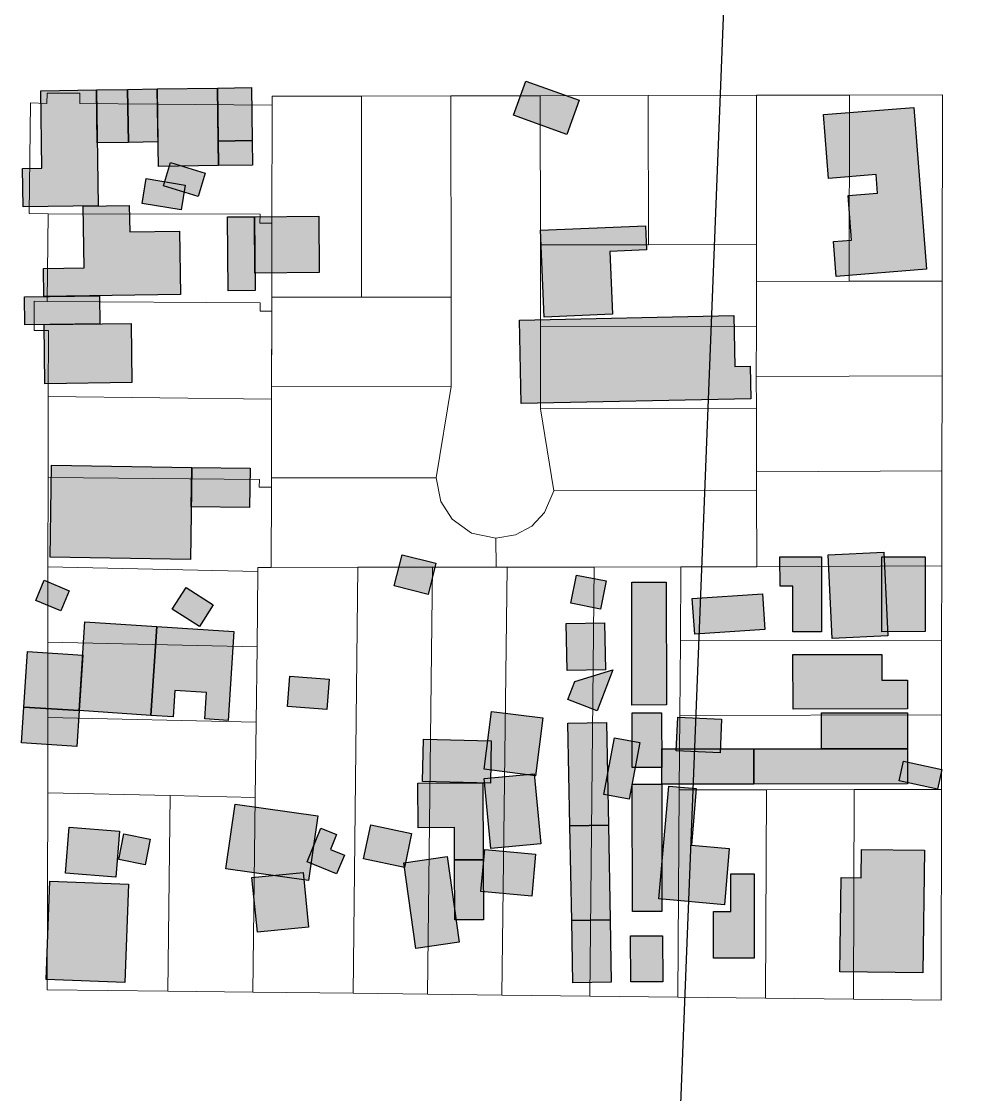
# Model space of a CAD drawing. Header units: millimetres. Extents: x -71 to 10084, y -63 to 6230.
# Drawn here: x 5293.9 to 5422, y 2722.7 to 2866.8 of the extents above; entities that cross this region are included whole.
import ezdxf

# ---------------------------------------------------------------- set-up
doc = ezdxf.new("R2010")
doc.units = ezdxf.units.MM
doc.layers.add('0 Límite subáreas', color=1, linetype='Continuous')
doc.layers.add('Edificaciones Pilar', color=50, linetype='Continuous')
doc.layers.add('01. Manzanas Esc. Urbana', color=254, linetype='Continuous', lineweight=5, true_color=0xcccccc)
doc.layers.add('01. Parcelas Esc. Urbana', color=8, linetype='Continuous', lineweight=5, true_color=0x808080)

msp = doc.modelspace()

# ---------------------------------------------------------------- hatches: boundary and pattern name
at = {"layer": 'Edificaciones Pilar', "transparency": 33554559}
for points in [[(5367.1, 2851.63), (5359.93, 2854.2), (5361.57, 2858.77), (5368.74, 2856.2), (5367.1, 2851.63)], [(5304.17, 2842.03), (5294.1, 2841.88), (5294.03, 2847.06), (5296.61, 2847.09), (5296.46, 2857.49), (5303.94, 2857.6), (5304.17, 2842.03)], [(5308.22, 2850.55), (5304.05, 2850.49), (5303.94, 2857.6), (5308.12, 2857.66), (5308.22, 2850.55)], [(5312.2, 2850.61), (5308.22, 2850.55), (5308.12, 2857.66), (5312.1, 2857.72), (5312.2, 2850.61)], [(5320.33, 2847.44), (5312.25, 2847.32), (5312.1, 2857.72), (5320.18, 2857.84), (5320.33, 2847.44)], [(5324.85, 2850.79), (5320.28, 2850.73), (5320.18, 2857.84), (5324.74, 2857.91), (5324.85, 2850.79)], [(5415.36, 2833.51), (5403.26, 2832.55), (5402.89, 2837.23), (5405.31, 2837.42), (5404.84, 2843.41), (5408.8, 2843.73), (5408.61, 2846.22), (5402.22, 2845.72), (5401.54, 2854.28), (5413.65, 2855.23), (5415.36, 2833.51)], [(5324.89, 2847.51), (5320.33, 2847.44), (5320.28, 2850.73), (5324.85, 2850.79), (5324.89, 2847.51)], [(5317.58, 2843.3), (5312.96, 2844.7), (5313.9, 2847.83), (5318.52, 2846.43), (5317.58, 2843.3)], [(5315.31, 2841.5), (5310.06, 2842.35), (5310.6, 2845.68), (5315.85, 2844.8), (5315.31, 2841.5)], [(5315.2, 2830.13), (5296.86, 2829.86), (5296.81, 2833.62), (5302.28, 2833.7), (5302.16, 2842), (5308.34, 2842.09), (5308.4, 2838.53), (5315.07, 2838.63), (5315.2, 2830.13)], [(5325.16, 2840.57), (5325.24, 2830.66), (5321.61, 2830.63), (5321.53, 2840.54), (5325.16, 2840.57)], [(5333.85, 2833.07), (5325.22, 2833), (5325.16, 2840.57), (5333.79, 2840.64), (5333.85, 2833.07)], [(5373.2, 2827.48), (5364.06, 2827.09), (5363.57, 2838.76), (5377.63, 2839.36), (5377.76, 2836.12), (5372.84, 2835.91), (5373.2, 2827.48)], [(5304.4, 2826.19), (5294.34, 2826.05), (5294.28, 2829.82), (5304.35, 2829.97), (5304.4, 2826.19)], [(5360.97, 2815.49), (5360.73, 2826.68), (5389.51, 2827.29), (5389.66, 2820.46), (5391.71, 2820.51), (5391.8, 2816.14), (5360.97, 2815.49)], [(5308.69, 2818.32), (5297.03, 2818.15), (5296.92, 2826.08), (5308.58, 2826.25), (5308.69, 2818.32)], [(5316.55, 2794.57), (5297.72, 2794.85), (5297.9, 2807.2), (5316.74, 2806.92), (5316.55, 2794.57)], [(5324.5, 2801.53), (5316.66, 2801.64), (5316.74, 2806.92), (5324.58, 2806.81), (5324.5, 2801.53)], [(5348.45, 2789.87), (5343.91, 2791.02), (5344.96, 2795.19), (5349.51, 2794.04), (5348.45, 2789.87)], [(5401.27, 2794.9), (5401.27, 2784.86), (5397.44, 2784.86), (5397.43, 2790.98), (5395.71, 2790.98), (5395.7, 2794.89), (5401.27, 2794.9)], [(5410.19, 2784.31), (5402.72, 2783.93), (5402.15, 2795.16), (5409.62, 2795.53), (5410.19, 2784.31)], [(5415.21, 2784.87), (5409.37, 2784.86), (5409.36, 2794.9), (5415.21, 2794.91), (5415.21, 2784.87)], [(5371.61, 2787.87), (5367.62, 2788.67), (5368.38, 2792.47), (5372.37, 2791.67), (5371.61, 2787.87)], [(5299.14, 2787.65), (5295.78, 2789.07), (5296.94, 2791.78), (5300.29, 2790.36), (5299.14, 2787.65)], [(5317.76, 2785.57), (5314.11, 2787.9), (5315.97, 2790.81), (5319.62, 2788.48), (5317.76, 2785.57)], [(5380.43, 2791.51), (5380.45, 2775.02), (5375.83, 2775.01), (5375.82, 2791.51), (5380.43, 2791.51)], [(5393.68, 2785.16), (5384.25, 2784.53), (5383.93, 2789.3), (5393.36, 2789.93), (5393.68, 2785.16)], [(5311.26, 2773.63), (5301.62, 2774.26), (5302.4, 2786.18), (5312.04, 2785.55), (5311.26, 2773.63)], [(5314.22, 2773.44), (5311.26, 2773.63), (5312.04, 2785.55), (5322.38, 2784.88), (5321.6, 2772.95), (5318.49, 2773.16), (5318.72, 2776.69), (5314.45, 2776.97), (5314.22, 2773.44)], [(5372.27, 2779.74), (5367.11, 2779.64), (5367, 2785.98), (5372.15, 2786.07), (5372.27, 2779.74)], [(5301.62, 2774.26), (5294.19, 2774.75), (5294.67, 2782.19), (5302.11, 2781.7), (5301.62, 2774.26)], [(5412.81, 2774.49), (5397.45, 2774.48), (5397.44, 2781.79), (5409.37, 2781.8), (5409.37, 2778.37), (5412.81, 2778.37), (5412.81, 2774.49)], [(5371.14, 2774.24), (5367.23, 2775.74), (5368.16, 2778.18), (5373.25, 2779.75), (5371.14, 2774.24)], [(5334.88, 2774.42), (5329.59, 2774.83), (5329.9, 2778.89), (5335.2, 2778.48), (5334.88, 2774.42)], [(5301.31, 2769.46), (5293.87, 2769.94), (5294.19, 2774.75), (5301.62, 2774.26), (5301.31, 2769.46)], [(5362.87, 2765.52), (5356, 2766.39), (5356.99, 2774.16), (5363.85, 2773.29), (5362.87, 2765.52)], [(5379.81, 2773.97), (5379.82, 2766.65), (5375.87, 2766.64), (5375.86, 2773.96), (5379.81, 2773.97)], [(5387.66, 2768.61), (5381.77, 2768.88), (5381.98, 2773.37), (5387.86, 2773.1), (5387.66, 2768.61)], [(5412.82, 2769.15), (5401.29, 2769.14), (5401.28, 2773.98), (5412.82, 2773.99), (5412.82, 2769.15)], [(5372.66, 2758.88), (5367.5, 2758.79), (5367.24, 2772.59), (5372.4, 2772.69), (5372.66, 2758.88)], [(5356.82, 2764.54), (5347.71, 2764.75), (5347.84, 2770.42), (5356.95, 2770.21), (5356.82, 2764.54)], [(5376.87, 2769.98), (5375.44, 2762.37), (5372.06, 2763.01), (5373.49, 2770.61), (5376.87, 2769.98)], [(5392.21, 2764.41), (5379.82, 2764.4), (5379.82, 2769.12), (5392.2, 2769.13), (5392.21, 2764.41)], [(5412.82, 2764.43), (5392.21, 2764.41), (5392.2, 2769.13), (5412.82, 2769.15), (5412.82, 2764.43)], [(5416.85, 2763.74), (5411.69, 2764.86), (5412.26, 2767.49), (5417.41, 2766.38), (5416.85, 2763.74)], [(5355.85, 2754.23), (5352.02, 2754.22), (5352.01, 2758.56), (5347.11, 2758.55), (5347.09, 2764.52), (5355.82, 2764.55), (5355.85, 2754.23)], [(5363.61, 2756.39), (5356.88, 2755.75), (5355.98, 2765.14), (5362.71, 2765.78), (5363.61, 2756.39)], [(5379.82, 2764.4), (5379.83, 2747.29), (5375.89, 2747.28), (5375.87, 2764.4), (5379.82, 2764.4)], [(5388.89, 2755.75), (5388.23, 2748.21), (5379.45, 2748.98), (5380.77, 2764.12), (5384.47, 2763.79), (5383.81, 2756.19), (5388.89, 2755.75)], [(5332.41, 2751.44), (5321.32, 2753.01), (5322.55, 2761.72), (5333.65, 2760.15), (5332.41, 2751.44)], [(5345.31, 2753.22), (5339.81, 2754.37), (5340.76, 2758.92), (5346.25, 2757.78), (5345.31, 2753.22)], [(5372.89, 2746.18), (5367.74, 2746.09), (5367.5, 2758.79), (5372.66, 2758.88), (5372.89, 2746.18)], [(5306.55, 2751.91), (5299.77, 2752.45), (5300.26, 2758.64), (5307.05, 2758.09), (5306.55, 2751.91)], [(5310.5, 2753.57), (5306.94, 2754.26), (5307.62, 2757.71), (5311.17, 2757.02), (5310.5, 2753.57)], [(5336.17, 2752.34), (5332.21, 2753.98), (5334.08, 2758.5), (5336.16, 2757.63), (5335.34, 2755.64), (5337.22, 2754.86), (5336.17, 2752.34)], [(5352.64, 2743.17), (5346.8, 2742.35), (5345.2, 2753.85), (5351.04, 2754.66), (5352.64, 2743.17)], [(5362.4, 2749.36), (5355.56, 2749.98), (5356.07, 2755.6), (5362.9, 2754.98), (5362.4, 2749.36)], [(5415.09, 2755.53), (5414.89, 2739.08), (5403.75, 2739.22), (5403.9, 2751.86), (5406.58, 2751.83), (5406.63, 2755.63), (5415.09, 2755.53)], [(5355.88, 2746.2), (5352.05, 2746.19), (5352.02, 2754.22), (5355.85, 2754.23), (5355.88, 2746.2)], [(5332.41, 2745.18), (5325.54, 2744.52), (5324.82, 2751.86), (5331.71, 2752.53), (5332.41, 2745.18)], [(5392.22, 2752.35), (5392.23, 2741.02), (5386.79, 2741.02), (5386.79, 2747.29), (5389.09, 2747.29), (5389.09, 2752.35), (5392.22, 2752.35)], [(5307.73, 2737.75), (5297.18, 2738.15), (5297.68, 2751.35), (5308.23, 2750.95), (5307.73, 2737.75)], [(5373.05, 2737.81), (5367.89, 2737.71), (5367.74, 2746.09), (5372.89, 2746.18), (5373.05, 2737.81)], [(5379.98, 2737.86), (5375.69, 2737.84), (5375.65, 2744.03), (5379.95, 2744.05), (5379.98, 2737.86)]]:
    msp.add_hatch(color=256, dxfattribs=at).paths.add_polyline_path(points, flags=0)

# ---------------------------------------------------------------- linework, layer by layer
at = {"layer": '0 Límite subáreas', "linetype": 'Continuous'}
msp.add_lwpolyline([(6291.82, 3581.59), (6222.76, 3374.1), (6103.31, 2706.91), (5956.01, 2708.42), (5949.06, 2531.45), (5375.81, 2553.95), (5424.84, 3802.99), (6299.16, 3768.67)], close=True, dxfattribs=at)
at = {"layer": '01. Manzanas Esc. Urbana', "linetype": 'Continuous', "flags": 128}
msp.add_lwpolyline([(5417.41, 2793.69), (5417.4, 2783.69), (5417.39, 2773.69), (5417.38, 2763.69), (5417.34, 2735.41), (5405.55, 2735.54), (5393.76, 2735.67), (5381.97, 2735.81), (5370.17, 2735.94), (5358.38, 2736.08), (5348.39, 2736.21), (5338.38, 2736.32), (5324.95, 2736.46), (5313.52, 2736.6), (5297.33, 2736.8), (5297.39, 2763.23), (5297.4, 2773.33), (5297.42, 2783.45), (5297.43, 2793.57), (5297.45, 2805.57), (5297.46, 2816.43), (5297.48, 2825.29), (5295.56, 2825.29), (5295.58, 2829.24), (5297.33, 2829.21), (5297.44, 2840.98), (5294.9, 2840.99), (5295.09, 2855.85), (5297.3, 2855.77), (5297.31, 2857.17), (5301.73, 2857.15), (5301.72, 2855.79), (5327.51, 2855.53), (5327.51, 2856.75), (5339.51, 2856.77), (5351.51, 2856.8), (5363.51, 2856.82), (5378.01, 2856.85), (5392.53, 2856.88), (5405.03, 2856.91), (5417.53, 2856.94), (5417.48, 2831.94), (5417.46, 2819.19), (5417.44, 2806.44), (5417.41, 2793.69)], close=True, dxfattribs=at)
at = {"layer": '01. Parcelas Esc. Urbana', "linetype": 'Continuous', "flags": 128}
for points in [[(5294.9, 2840.99), (5295.09, 2855.85), (5297.3, 2855.77), (5297.31, 2857.17), (5301.73, 2857.15), (5301.72, 2855.79), (5327.51, 2855.53), (5327.48, 2839.69), (5325.89, 2839.72), (5325.91, 2840.93), (5297.44, 2840.98), (5294.9, 2840.99)], [(5294.9, 2840.99), (5295.09, 2855.85), (5297.3, 2855.77), (5297.31, 2857.17), (5301.73, 2857.15), (5301.72, 2855.79), (5327.51, 2855.53), (5327.48, 2839.69), (5325.89, 2839.72), (5325.91, 2840.93), (5297.44, 2840.98), (5294.9, 2840.99)], [(5294.9, 2840.99), (5295.09, 2855.85), (5297.3, 2855.77), (5297.31, 2857.17), (5301.73, 2857.15), (5301.72, 2855.79), (5327.51, 2855.53), (5327.48, 2839.69), (5325.89, 2839.72), (5325.91, 2840.93), (5297.44, 2840.98), (5294.9, 2840.99)], [(5327.51, 2856.75), (5339.51, 2856.77), (5339.54, 2829.76), (5327.47, 2829.75), (5327.48, 2839.69), (5327.51, 2855.53), (5327.51, 2856.75)], [(5327.51, 2856.75), (5339.51, 2856.77), (5339.54, 2829.76), (5327.47, 2829.75), (5327.48, 2839.69), (5327.51, 2855.53), (5327.51, 2856.75)], [(5327.51, 2856.75), (5339.51, 2856.77), (5339.54, 2829.76), (5327.47, 2829.75), (5327.48, 2839.69), (5327.51, 2855.53), (5327.51, 2856.75)], [(5339.51, 2856.77), (5351.51, 2856.8), (5351.54, 2829.77), (5339.54, 2829.76), (5339.51, 2856.77)], [(5339.51, 2856.77), (5351.51, 2856.8), (5351.54, 2829.77), (5339.54, 2829.76), (5339.51, 2856.77)], [(5339.51, 2856.77), (5351.51, 2856.8), (5351.54, 2829.77), (5339.54, 2829.76), (5339.51, 2856.77)], [(5351.51, 2856.8), (5363.51, 2856.82), (5363.53, 2836.79), (5363.54, 2825.79), (5363.55, 2814.79), (5365.36, 2803.79), (5364.1, 2800.85), (5362.37, 2799.05), (5360.19, 2797.88), (5357.57, 2797.43), (5354.3, 2798.11), (5351.71, 2799.95), (5350.16, 2802.34), (5349.54, 2805.52), (5351.55, 2817.77), (5351.54, 2829.77), (5351.51, 2856.8)], [(5351.51, 2856.8), (5363.51, 2856.82), (5363.53, 2836.79), (5363.54, 2825.79), (5363.55, 2814.79), (5365.36, 2803.79), (5364.1, 2800.85), (5362.37, 2799.05), (5360.19, 2797.88), (5357.57, 2797.43), (5354.3, 2798.11), (5351.71, 2799.95), (5350.16, 2802.34), (5349.54, 2805.52), (5351.55, 2817.77), (5351.54, 2829.77), (5351.51, 2856.8)], [(5351.51, 2856.8), (5363.51, 2856.82), (5363.53, 2836.79), (5363.54, 2825.79), (5363.55, 2814.79), (5365.36, 2803.79), (5364.1, 2800.85), (5362.37, 2799.05), (5360.19, 2797.88), (5357.57, 2797.43), (5354.3, 2798.11), (5351.71, 2799.95), (5350.16, 2802.34), (5349.54, 2805.52), (5351.55, 2817.77), (5351.54, 2829.77), (5351.51, 2856.8)], [(5363.51, 2856.82), (5378.01, 2856.85), (5378.03, 2836.8), (5363.53, 2836.79), (5363.51, 2856.82)], [(5363.51, 2856.82), (5378.01, 2856.85), (5378.03, 2836.8), (5363.53, 2836.79), (5363.51, 2856.82)], [(5363.51, 2856.82), (5378.01, 2856.85), (5378.03, 2836.8), (5363.53, 2836.79), (5363.51, 2856.82)], [(5378.01, 2856.85), (5392.53, 2856.88), (5392.53, 2836.82), (5378.03, 2836.8), (5378.01, 2856.85)], [(5378.01, 2856.85), (5392.53, 2856.88), (5392.53, 2836.82), (5378.03, 2836.8), (5378.01, 2856.85)], [(5378.01, 2856.85), (5392.53, 2856.88), (5392.53, 2836.82), (5378.03, 2836.8), (5378.01, 2856.85)], [(5405.03, 2856.91), (5404.98, 2831.91), (5392.54, 2831.88), (5392.53, 2836.82), (5392.53, 2856.88), (5405.03, 2856.91)], [(5405.03, 2856.91), (5404.98, 2831.91), (5392.54, 2831.88), (5392.53, 2836.82), (5392.53, 2856.88), (5405.03, 2856.91)], [(5405.03, 2856.91), (5404.98, 2831.91), (5392.54, 2831.88), (5392.53, 2836.82), (5392.53, 2856.88), (5405.03, 2856.91)], [(5417.48, 2831.94), (5404.98, 2831.91), (5405.03, 2856.91), (5417.53, 2856.94), (5417.48, 2831.94)], [(5417.48, 2831.94), (5404.98, 2831.91), (5405.03, 2856.91), (5417.53, 2856.94), (5417.48, 2831.94)], [(5417.48, 2831.94), (5404.98, 2831.91), (5405.03, 2856.91), (5417.53, 2856.94), (5417.48, 2831.94)], [(5327.47, 2827.89), (5325.9, 2827.9), (5325.9, 2829), (5297.33, 2829.21), (5297.44, 2840.98), (5325.91, 2840.93), (5325.89, 2839.72), (5327.48, 2839.69), (5327.47, 2827.89)], [(5327.47, 2827.89), (5325.9, 2827.9), (5325.9, 2829), (5297.33, 2829.21), (5297.44, 2840.98), (5325.91, 2840.93), (5325.89, 2839.72), (5327.48, 2839.69), (5327.47, 2827.89)], [(5327.47, 2827.89), (5325.9, 2827.9), (5325.9, 2829), (5297.33, 2829.21), (5297.44, 2840.98), (5325.91, 2840.93), (5325.89, 2839.72), (5327.48, 2839.69), (5327.47, 2827.89)], [(5363.53, 2836.79), (5378.03, 2836.8), (5392.53, 2836.82), (5392.54, 2831.88), (5392.53, 2825.82), (5363.54, 2825.79), (5363.53, 2836.79)], [(5363.53, 2836.79), (5378.03, 2836.8), (5392.53, 2836.82), (5392.54, 2831.88), (5392.53, 2825.82), (5363.54, 2825.79), (5363.53, 2836.79)], [(5363.53, 2836.79), (5378.03, 2836.8), (5392.53, 2836.82), (5392.54, 2831.88), (5392.53, 2825.82), (5363.54, 2825.79), (5363.53, 2836.79)], [(5392.51, 2819.13), (5392.53, 2825.82), (5392.54, 2831.88), (5404.98, 2831.91), (5417.48, 2831.94), (5417.46, 2819.19), (5392.51, 2819.13)], [(5392.51, 2819.13), (5392.53, 2825.82), (5392.54, 2831.88), (5404.98, 2831.91), (5417.48, 2831.94), (5417.46, 2819.19), (5392.51, 2819.13)], [(5392.51, 2819.13), (5392.53, 2825.82), (5392.54, 2831.88), (5404.98, 2831.91), (5417.48, 2831.94), (5417.46, 2819.19), (5392.51, 2819.13)], [(5327.47, 2829.75), (5339.54, 2829.76), (5351.54, 2829.77), (5351.55, 2817.77), (5327.45, 2817.75), (5327.47, 2827.89), (5327.47, 2829.75)], [(5327.47, 2829.75), (5339.54, 2829.76), (5351.54, 2829.77), (5351.55, 2817.77), (5327.45, 2817.75), (5327.47, 2827.89), (5327.47, 2829.75)], [(5327.47, 2829.75), (5339.54, 2829.76), (5351.54, 2829.77), (5351.55, 2817.77), (5327.45, 2817.75), (5327.47, 2827.89), (5327.47, 2829.75)], [(5297.46, 2816.43), (5297.48, 2825.29), (5295.56, 2825.29), (5295.58, 2829.24), (5297.33, 2829.21), (5325.9, 2829), (5325.9, 2827.9), (5327.47, 2827.89), (5327.45, 2816.07), (5297.46, 2816.43)], [(5297.46, 2816.43), (5297.48, 2825.29), (5295.56, 2825.29), (5295.58, 2829.24), (5297.33, 2829.21), (5325.9, 2829), (5325.9, 2827.9), (5327.47, 2827.89), (5327.45, 2816.07), (5297.46, 2816.43)], [(5297.46, 2816.43), (5297.48, 2825.29), (5295.56, 2825.29), (5295.58, 2829.24), (5297.33, 2829.21), (5325.9, 2829), (5325.9, 2827.9), (5327.47, 2827.89), (5327.45, 2816.07), (5297.46, 2816.43)], [(5363.54, 2825.79), (5392.53, 2825.82), (5392.51, 2819.13), (5392.53, 2814.82), (5363.55, 2814.79), (5363.54, 2825.79)], [(5363.54, 2825.79), (5392.53, 2825.82), (5392.51, 2819.13), (5392.53, 2814.82), (5363.55, 2814.79), (5363.54, 2825.79)], [(5363.54, 2825.79), (5392.53, 2825.82), (5392.51, 2819.13), (5392.53, 2814.82), (5363.55, 2814.79), (5363.54, 2825.79)], [(5417.44, 2806.44), (5392.56, 2806.32), (5392.53, 2814.82), (5392.51, 2819.13), (5417.46, 2819.19), (5417.44, 2806.44)], [(5417.44, 2806.44), (5392.56, 2806.32), (5392.53, 2814.82), (5392.51, 2819.13), (5417.46, 2819.19), (5417.44, 2806.44)], [(5417.44, 2806.44), (5392.56, 2806.32), (5392.53, 2814.82), (5392.51, 2819.13), (5417.46, 2819.19), (5417.44, 2806.44)], [(5297.46, 2816.43), (5327.45, 2816.07), (5327.43, 2804.27), (5325.79, 2804.27), (5325.81, 2805.28), (5297.45, 2805.57), (5297.46, 2816.43)], [(5297.46, 2816.43), (5327.45, 2816.07), (5327.43, 2804.27), (5325.79, 2804.27), (5325.81, 2805.28), (5297.45, 2805.57), (5297.46, 2816.43)], [(5297.46, 2816.43), (5327.45, 2816.07), (5327.43, 2804.27), (5325.79, 2804.27), (5325.81, 2805.28), (5297.45, 2805.57), (5297.46, 2816.43)], [(5351.55, 2817.77), (5349.54, 2805.52), (5327.43, 2805.5), (5327.45, 2816.07), (5327.45, 2817.75), (5351.55, 2817.77)], [(5351.55, 2817.77), (5349.54, 2805.52), (5327.43, 2805.5), (5327.45, 2816.07), (5327.45, 2817.75), (5351.55, 2817.77)], [(5351.55, 2817.77), (5349.54, 2805.52), (5327.43, 2805.5), (5327.45, 2816.07), (5327.45, 2817.75), (5351.55, 2817.77)], [(5392.53, 2814.82), (5392.56, 2806.32), (5392.56, 2803.82), (5365.36, 2803.79), (5363.55, 2814.79), (5392.53, 2814.82)], [(5392.53, 2814.82), (5392.56, 2806.32), (5392.56, 2803.82), (5365.36, 2803.79), (5363.55, 2814.79), (5392.53, 2814.82)], [(5392.53, 2814.82), (5392.56, 2806.32), (5392.56, 2803.82), (5365.36, 2803.79), (5363.55, 2814.79), (5392.53, 2814.82)], [(5392.56, 2806.32), (5417.44, 2806.44), (5417.41, 2793.69), (5392.58, 2793.57), (5392.56, 2803.82), (5392.56, 2806.32)], [(5392.56, 2806.32), (5417.44, 2806.44), (5417.41, 2793.69), (5392.58, 2793.57), (5392.56, 2803.82), (5392.56, 2806.32)], [(5392.56, 2806.32), (5417.44, 2806.44), (5417.41, 2793.69), (5392.58, 2793.57), (5392.56, 2803.82), (5392.56, 2806.32)], [(5327.41, 2793.5), (5325.61, 2793.5), (5325.61, 2792.94), (5297.43, 2793.57), (5297.45, 2805.57), (5325.81, 2805.28), (5325.79, 2804.27), (5327.43, 2804.27), (5327.41, 2793.5)], [(5327.41, 2793.5), (5325.61, 2793.5), (5325.61, 2792.94), (5297.43, 2793.57), (5297.45, 2805.57), (5325.81, 2805.28), (5325.79, 2804.27), (5327.43, 2804.27), (5327.41, 2793.5)], [(5327.41, 2793.5), (5325.61, 2793.5), (5325.61, 2792.94), (5297.43, 2793.57), (5297.45, 2805.57), (5325.81, 2805.28), (5325.79, 2804.27), (5327.43, 2804.27), (5327.41, 2793.5)], [(5349.54, 2805.52), (5350.16, 2802.34), (5351.71, 2799.95), (5354.3, 2798.11), (5357.57, 2797.43), (5357.58, 2793.53), (5349.06, 2793.52), (5339.05, 2793.51), (5327.41, 2793.5), (5327.43, 2804.27), (5327.43, 2805.5), (5349.54, 2805.52)], [(5349.54, 2805.52), (5350.16, 2802.34), (5351.71, 2799.95), (5354.3, 2798.11), (5357.57, 2797.43), (5357.58, 2793.53), (5349.06, 2793.52), (5339.05, 2793.51), (5327.41, 2793.5), (5327.43, 2804.27), (5327.43, 2805.5), (5349.54, 2805.52)], [(5349.54, 2805.52), (5350.16, 2802.34), (5351.71, 2799.95), (5354.3, 2798.11), (5357.57, 2797.43), (5357.58, 2793.53), (5349.06, 2793.52), (5339.05, 2793.51), (5327.41, 2793.5), (5327.43, 2804.27), (5327.43, 2805.5), (5349.54, 2805.52)], [(5357.57, 2797.43), (5360.19, 2797.88), (5362.37, 2799.05), (5364.1, 2800.85), (5365.36, 2803.79), (5392.56, 2803.82), (5392.58, 2793.57), (5382.41, 2793.56), (5370.74, 2793.54), (5359.07, 2793.53), (5357.58, 2793.53), (5357.57, 2797.43)], [(5357.57, 2797.43), (5360.19, 2797.88), (5362.37, 2799.05), (5364.1, 2800.85), (5365.36, 2803.79), (5392.56, 2803.82), (5392.58, 2793.57), (5382.41, 2793.56), (5370.74, 2793.54), (5359.07, 2793.53), (5357.58, 2793.53), (5357.57, 2797.43)], [(5357.57, 2797.43), (5360.19, 2797.88), (5362.37, 2799.05), (5364.1, 2800.85), (5365.36, 2803.79), (5392.56, 2803.82), (5392.58, 2793.57), (5382.41, 2793.56), (5370.74, 2793.54), (5359.07, 2793.53), (5357.58, 2793.53), (5357.57, 2797.43)], [(5325.61, 2792.94), (5325.5, 2782.82), (5297.42, 2783.45), (5297.43, 2793.57), (5325.61, 2792.94)], [(5325.61, 2792.94), (5325.5, 2782.82), (5297.42, 2783.45), (5297.43, 2793.57), (5325.61, 2792.94)], [(5325.61, 2792.94), (5325.5, 2782.82), (5297.42, 2783.45), (5297.43, 2793.57), (5325.61, 2792.94)], [(5327.41, 2793.5), (5339.05, 2793.51), (5338.38, 2736.32), (5324.95, 2736.46), (5325.26, 2762.6), (5325.38, 2772.7), (5325.5, 2782.82), (5325.61, 2792.94), (5325.61, 2793.5), (5327.41, 2793.5)], [(5327.41, 2793.5), (5339.05, 2793.51), (5338.38, 2736.32), (5324.95, 2736.46), (5325.26, 2762.6), (5325.38, 2772.7), (5325.5, 2782.82), (5325.61, 2792.94), (5325.61, 2793.5), (5327.41, 2793.5)], [(5327.41, 2793.5), (5339.05, 2793.51), (5338.38, 2736.32), (5324.95, 2736.46), (5325.26, 2762.6), (5325.38, 2772.7), (5325.5, 2782.82), (5325.61, 2792.94), (5325.61, 2793.5), (5327.41, 2793.5)], [(5338.38, 2736.32), (5339.05, 2793.51), (5349.06, 2793.52), (5348.39, 2736.21), (5338.38, 2736.32)], [(5338.38, 2736.32), (5339.05, 2793.51), (5349.06, 2793.52), (5348.39, 2736.21), (5338.38, 2736.32)], [(5338.38, 2736.32), (5339.05, 2793.51), (5349.06, 2793.52), (5348.39, 2736.21), (5338.38, 2736.32)], [(5348.39, 2736.21), (5349.06, 2793.52), (5357.58, 2793.53), (5359.07, 2793.53), (5358.38, 2736.08), (5348.39, 2736.21)], [(5348.39, 2736.21), (5349.06, 2793.52), (5357.58, 2793.53), (5359.07, 2793.53), (5358.38, 2736.08), (5348.39, 2736.21)], [(5348.39, 2736.21), (5349.06, 2793.52), (5357.58, 2793.53), (5359.07, 2793.53), (5358.38, 2736.08), (5348.39, 2736.21)], [(5359.07, 2793.53), (5370.74, 2793.54), (5370.17, 2735.94), (5358.38, 2736.08), (5359.07, 2793.53)], [(5359.07, 2793.53), (5370.74, 2793.54), (5370.17, 2735.94), (5358.38, 2736.08), (5359.07, 2793.53)], [(5359.07, 2793.53), (5370.74, 2793.54), (5370.17, 2735.94), (5358.38, 2736.08), (5359.07, 2793.53)], [(5370.17, 2735.94), (5370.74, 2793.54), (5382.41, 2793.56), (5382.33, 2783.62), (5382.26, 2773.62), (5382.18, 2763.62), (5381.97, 2735.81), (5370.17, 2735.94)], [(5370.17, 2735.94), (5370.74, 2793.54), (5382.41, 2793.56), (5382.33, 2783.62), (5382.26, 2773.62), (5382.18, 2763.62), (5381.97, 2735.81), (5370.17, 2735.94)], [(5370.17, 2735.94), (5370.74, 2793.54), (5382.41, 2793.56), (5382.33, 2783.62), (5382.26, 2773.62), (5382.18, 2763.62), (5381.97, 2735.81), (5370.17, 2735.94)], [(5382.41, 2793.56), (5392.58, 2793.57), (5417.41, 2793.69), (5417.4, 2783.69), (5382.33, 2783.62), (5382.41, 2793.56)], [(5382.41, 2793.56), (5392.58, 2793.57), (5417.41, 2793.69), (5417.4, 2783.69), (5382.33, 2783.62), (5382.41, 2793.56)], [(5382.41, 2793.56), (5392.58, 2793.57), (5417.41, 2793.69), (5417.4, 2783.69), (5382.33, 2783.62), (5382.41, 2793.56)], [(5325.5, 2782.82), (5325.38, 2772.7), (5297.4, 2773.33), (5297.42, 2783.45), (5325.5, 2782.82)], [(5325.5, 2782.82), (5325.38, 2772.7), (5297.4, 2773.33), (5297.42, 2783.45), (5325.5, 2782.82)], [(5325.5, 2782.82), (5325.38, 2772.7), (5297.4, 2773.33), (5297.42, 2783.45), (5325.5, 2782.82)], [(5382.26, 2773.62), (5382.33, 2783.62), (5417.4, 2783.69), (5417.39, 2773.69), (5382.26, 2773.62)], [(5382.26, 2773.62), (5382.33, 2783.62), (5417.4, 2783.69), (5417.39, 2773.69), (5382.26, 2773.62)], [(5382.26, 2773.62), (5382.33, 2783.62), (5417.4, 2783.69), (5417.39, 2773.69), (5382.26, 2773.62)], [(5325.38, 2772.7), (5325.26, 2762.6), (5313.83, 2762.86), (5297.39, 2763.23), (5297.4, 2773.33), (5325.38, 2772.7)], [(5325.38, 2772.7), (5325.26, 2762.6), (5313.83, 2762.86), (5297.39, 2763.23), (5297.4, 2773.33), (5325.38, 2772.7)], [(5325.38, 2772.7), (5325.26, 2762.6), (5313.83, 2762.86), (5297.39, 2763.23), (5297.4, 2773.33), (5325.38, 2772.7)], [(5382.26, 2773.62), (5417.39, 2773.69), (5417.38, 2763.69), (5405.65, 2763.66), (5393.91, 2763.64), (5382.18, 2763.62), (5382.26, 2773.62)], [(5382.26, 2773.62), (5417.39, 2773.69), (5417.38, 2763.69), (5405.65, 2763.66), (5393.91, 2763.64), (5382.18, 2763.62), (5382.26, 2773.62)], [(5382.26, 2773.62), (5417.39, 2773.69), (5417.38, 2763.69), (5405.65, 2763.66), (5393.91, 2763.64), (5382.18, 2763.62), (5382.26, 2773.62)], [(5313.52, 2736.6), (5297.33, 2736.8), (5297.39, 2763.23), (5313.83, 2762.86), (5313.52, 2736.6)], [(5313.52, 2736.6), (5297.33, 2736.8), (5297.39, 2763.23), (5313.83, 2762.86), (5313.52, 2736.6)], [(5313.52, 2736.6), (5297.33, 2736.8), (5297.39, 2763.23), (5313.83, 2762.86), (5313.52, 2736.6)], [(5382.18, 2763.62), (5393.91, 2763.64), (5393.76, 2735.67), (5381.97, 2735.81), (5382.18, 2763.62)], [(5382.18, 2763.62), (5393.91, 2763.64), (5393.76, 2735.67), (5381.97, 2735.81), (5382.18, 2763.62)], [(5382.18, 2763.62), (5393.91, 2763.64), (5393.76, 2735.67), (5381.97, 2735.81), (5382.18, 2763.62)], [(5393.91, 2763.64), (5405.65, 2763.66), (5405.55, 2735.54), (5393.76, 2735.67), (5393.91, 2763.64)], [(5393.91, 2763.64), (5405.65, 2763.66), (5405.55, 2735.54), (5393.76, 2735.67), (5393.91, 2763.64)], [(5393.91, 2763.64), (5405.65, 2763.66), (5405.55, 2735.54), (5393.76, 2735.67), (5393.91, 2763.64)], [(5405.65, 2763.66), (5417.38, 2763.69), (5417.34, 2735.41), (5405.55, 2735.54), (5405.65, 2763.66)], [(5405.65, 2763.66), (5417.38, 2763.69), (5417.34, 2735.41), (5405.55, 2735.54), (5405.65, 2763.66)], [(5405.65, 2763.66), (5417.38, 2763.69), (5417.34, 2735.41), (5405.55, 2735.54), (5405.65, 2763.66)], [(5325.26, 2762.6), (5324.95, 2736.46), (5313.52, 2736.6), (5313.83, 2762.86), (5325.26, 2762.6)], [(5325.26, 2762.6), (5324.95, 2736.46), (5313.52, 2736.6), (5313.83, 2762.86), (5325.26, 2762.6)], [(5325.26, 2762.6), (5324.95, 2736.46), (5313.52, 2736.6), (5313.83, 2762.86), (5325.26, 2762.6)]]:
    msp.add_lwpolyline(points, close=True, dxfattribs=at)
at = {"layer": 'Edificaciones Pilar', "linetype": 'Continuous', "flags": 128}
for points in [[(5367.1, 2851.63), (5359.93, 2854.2), (5361.57, 2858.77), (5368.74, 2856.2), (5367.1, 2851.63)], [(5304.17, 2842.03), (5294.1, 2841.88), (5294.03, 2847.06), (5296.61, 2847.09), (5296.46, 2857.49), (5303.94, 2857.6), (5304.17, 2842.03)], [(5308.22, 2850.55), (5304.05, 2850.49), (5303.94, 2857.6), (5308.12, 2857.66), (5308.22, 2850.55)], [(5312.2, 2850.61), (5308.22, 2850.55), (5308.12, 2857.66), (5312.1, 2857.72), (5312.2, 2850.61)], [(5320.33, 2847.44), (5312.25, 2847.32), (5312.1, 2857.72), (5320.18, 2857.84), (5320.33, 2847.44)], [(5324.85, 2850.79), (5320.28, 2850.73), (5320.18, 2857.84), (5324.74, 2857.91), (5324.85, 2850.79)], [(5415.36, 2833.51), (5403.26, 2832.55), (5402.89, 2837.23), (5405.31, 2837.42), (5404.84, 2843.41), (5408.8, 2843.73), (5408.61, 2846.22), (5402.22, 2845.72), (5401.54, 2854.28), (5413.65, 2855.23), (5415.36, 2833.51)], [(5324.89, 2847.51), (5320.33, 2847.44), (5320.28, 2850.73), (5324.85, 2850.79), (5324.89, 2847.51)], [(5317.58, 2843.3), (5312.96, 2844.7), (5313.9, 2847.83), (5318.52, 2846.43), (5317.58, 2843.3)], [(5315.31, 2841.5), (5310.06, 2842.35), (5310.6, 2845.68), (5315.85, 2844.8), (5315.31, 2841.5)], [(5315.2, 2830.13), (5296.86, 2829.86), (5296.81, 2833.62), (5302.28, 2833.7), (5302.16, 2842), (5308.34, 2842.09), (5308.4, 2838.53), (5315.07, 2838.63), (5315.2, 2830.13)], [(5325.16, 2840.57), (5325.24, 2830.66), (5321.61, 2830.63), (5321.53, 2840.54), (5325.16, 2840.57)], [(5333.85, 2833.07), (5325.22, 2833), (5325.16, 2840.57), (5333.79, 2840.64), (5333.85, 2833.07)], [(5373.2, 2827.48), (5364.06, 2827.09), (5363.57, 2838.76), (5377.63, 2839.36), (5377.76, 2836.12), (5372.84, 2835.91), (5373.2, 2827.48)], [(5304.4, 2826.19), (5294.34, 2826.05), (5294.28, 2829.82), (5304.35, 2829.97), (5304.4, 2826.19)], [(5360.97, 2815.49), (5360.73, 2826.68), (5389.51, 2827.29), (5389.66, 2820.46), (5391.71, 2820.51), (5391.8, 2816.14), (5360.97, 2815.49)], [(5308.69, 2818.32), (5297.03, 2818.15), (5296.92, 2826.08), (5308.58, 2826.25), (5308.69, 2818.32)], [(5316.55, 2794.57), (5297.72, 2794.85), (5297.9, 2807.2), (5316.74, 2806.92), (5316.55, 2794.57)], [(5324.5, 2801.53), (5316.66, 2801.64), (5316.74, 2806.92), (5324.58, 2806.81), (5324.5, 2801.53)], [(5348.45, 2789.87), (5343.91, 2791.02), (5344.96, 2795.19), (5349.51, 2794.04), (5348.45, 2789.87)], [(5401.27, 2794.9), (5401.27, 2784.86), (5397.44, 2784.86), (5397.43, 2790.98), (5395.71, 2790.98), (5395.7, 2794.89), (5401.27, 2794.9)], [(5410.19, 2784.31), (5402.72, 2783.93), (5402.15, 2795.16), (5409.62, 2795.53), (5410.19, 2784.31)], [(5415.21, 2784.87), (5409.37, 2784.86), (5409.36, 2794.9), (5415.21, 2794.91), (5415.21, 2784.87)], [(5371.61, 2787.87), (5367.62, 2788.67), (5368.38, 2792.47), (5372.37, 2791.67), (5371.61, 2787.87)], [(5299.14, 2787.65), (5295.78, 2789.07), (5296.94, 2791.78), (5300.29, 2790.36), (5299.14, 2787.65)], [(5317.76, 2785.57), (5314.11, 2787.9), (5315.97, 2790.81), (5319.62, 2788.48), (5317.76, 2785.57)], [(5380.43, 2791.51), (5380.45, 2775.02), (5375.83, 2775.01), (5375.82, 2791.51), (5380.43, 2791.51)], [(5393.68, 2785.16), (5384.25, 2784.53), (5383.93, 2789.3), (5393.36, 2789.93), (5393.68, 2785.16)], [(5311.26, 2773.63), (5301.62, 2774.26), (5302.4, 2786.18), (5312.04, 2785.55), (5311.26, 2773.63)], [(5314.22, 2773.44), (5311.26, 2773.63), (5312.04, 2785.55), (5322.38, 2784.88), (5321.6, 2772.95), (5318.49, 2773.16), (5318.72, 2776.69), (5314.45, 2776.97), (5314.22, 2773.44)], [(5372.27, 2779.74), (5367.11, 2779.64), (5367, 2785.98), (5372.15, 2786.07), (5372.27, 2779.74)], [(5301.62, 2774.26), (5294.19, 2774.75), (5294.67, 2782.19), (5302.11, 2781.7), (5301.62, 2774.26)], [(5412.81, 2774.49), (5397.45, 2774.48), (5397.44, 2781.79), (5409.37, 2781.8), (5409.37, 2778.37), (5412.81, 2778.37), (5412.81, 2774.49)], [(5371.14, 2774.24), (5367.23, 2775.74), (5368.16, 2778.18), (5373.25, 2779.75), (5371.14, 2774.24)], [(5334.88, 2774.42), (5329.59, 2774.83), (5329.9, 2778.89), (5335.2, 2778.48), (5334.88, 2774.42)], [(5301.31, 2769.46), (5293.87, 2769.94), (5294.19, 2774.75), (5301.62, 2774.26), (5301.31, 2769.46)], [(5362.87, 2765.52), (5356, 2766.39), (5356.99, 2774.16), (5363.85, 2773.29), (5362.87, 2765.52)], [(5379.81, 2773.97), (5379.82, 2766.65), (5375.87, 2766.64), (5375.86, 2773.96), (5379.81, 2773.97)], [(5387.66, 2768.61), (5381.77, 2768.88), (5381.98, 2773.37), (5387.86, 2773.1), (5387.66, 2768.61)], [(5412.82, 2769.15), (5401.29, 2769.14), (5401.28, 2773.98), (5412.82, 2773.99), (5412.82, 2769.15)], [(5372.66, 2758.88), (5367.5, 2758.79), (5367.24, 2772.59), (5372.4, 2772.69), (5372.66, 2758.88)], [(5356.82, 2764.54), (5347.71, 2764.75), (5347.84, 2770.42), (5356.95, 2770.21), (5356.82, 2764.54)], [(5376.87, 2769.98), (5375.44, 2762.37), (5372.06, 2763.01), (5373.49, 2770.61), (5376.87, 2769.98)], [(5392.21, 2764.41), (5379.82, 2764.4), (5379.82, 2769.12), (5392.2, 2769.13), (5392.21, 2764.41)], [(5412.82, 2764.43), (5392.21, 2764.41), (5392.2, 2769.13), (5412.82, 2769.15), (5412.82, 2764.43)], [(5416.85, 2763.74), (5411.69, 2764.86), (5412.26, 2767.49), (5417.41, 2766.38), (5416.85, 2763.74)], [(5355.85, 2754.23), (5352.02, 2754.22), (5352.01, 2758.56), (5347.11, 2758.55), (5347.09, 2764.52), (5355.82, 2764.55), (5355.85, 2754.23)], [(5363.61, 2756.39), (5356.88, 2755.75), (5355.98, 2765.14), (5362.71, 2765.78), (5363.61, 2756.39)], [(5379.82, 2764.4), (5379.83, 2747.29), (5375.89, 2747.28), (5375.87, 2764.4), (5379.82, 2764.4)], [(5388.89, 2755.75), (5388.23, 2748.21), (5379.45, 2748.98), (5380.77, 2764.12), (5384.47, 2763.79), (5383.81, 2756.19), (5388.89, 2755.75)], [(5332.41, 2751.44), (5321.32, 2753.01), (5322.55, 2761.72), (5333.65, 2760.15), (5332.41, 2751.44)], [(5345.31, 2753.22), (5339.81, 2754.37), (5340.76, 2758.92), (5346.25, 2757.78), (5345.31, 2753.22)], [(5372.89, 2746.18), (5367.74, 2746.09), (5367.5, 2758.79), (5372.66, 2758.88), (5372.89, 2746.18)], [(5306.55, 2751.91), (5299.77, 2752.45), (5300.26, 2758.64), (5307.05, 2758.09), (5306.55, 2751.91)], [(5310.5, 2753.57), (5306.94, 2754.26), (5307.62, 2757.71), (5311.17, 2757.02), (5310.5, 2753.57)], [(5336.17, 2752.34), (5332.21, 2753.98), (5334.08, 2758.5), (5336.16, 2757.63), (5335.34, 2755.64), (5337.22, 2754.86), (5336.17, 2752.34)], [(5352.64, 2743.17), (5346.8, 2742.35), (5345.2, 2753.85), (5351.04, 2754.66), (5352.64, 2743.17)], [(5362.4, 2749.36), (5355.56, 2749.98), (5356.07, 2755.6), (5362.9, 2754.98), (5362.4, 2749.36)], [(5415.09, 2755.53), (5414.89, 2739.08), (5403.75, 2739.22), (5403.9, 2751.86), (5406.58, 2751.83), (5406.63, 2755.63), (5415.09, 2755.53)], [(5355.88, 2746.2), (5352.05, 2746.19), (5352.02, 2754.22), (5355.85, 2754.23), (5355.88, 2746.2)], [(5332.41, 2745.18), (5325.54, 2744.52), (5324.82, 2751.86), (5331.71, 2752.53), (5332.41, 2745.18)], [(5392.22, 2752.35), (5392.23, 2741.02), (5386.79, 2741.02), (5386.79, 2747.29), (5389.09, 2747.29), (5389.09, 2752.35), (5392.22, 2752.35)], [(5307.73, 2737.75), (5297.18, 2738.15), (5297.68, 2751.35), (5308.23, 2750.95), (5307.73, 2737.75)], [(5373.05, 2737.81), (5367.89, 2737.71), (5367.74, 2746.09), (5372.89, 2746.18), (5373.05, 2737.81)], [(5379.98, 2737.86), (5375.69, 2737.84), (5375.65, 2744.03), (5379.95, 2744.05), (5379.98, 2737.86)]]:
    msp.add_lwpolyline(points, close=True, dxfattribs=at)

doc.saveas('drawing.dxf')
